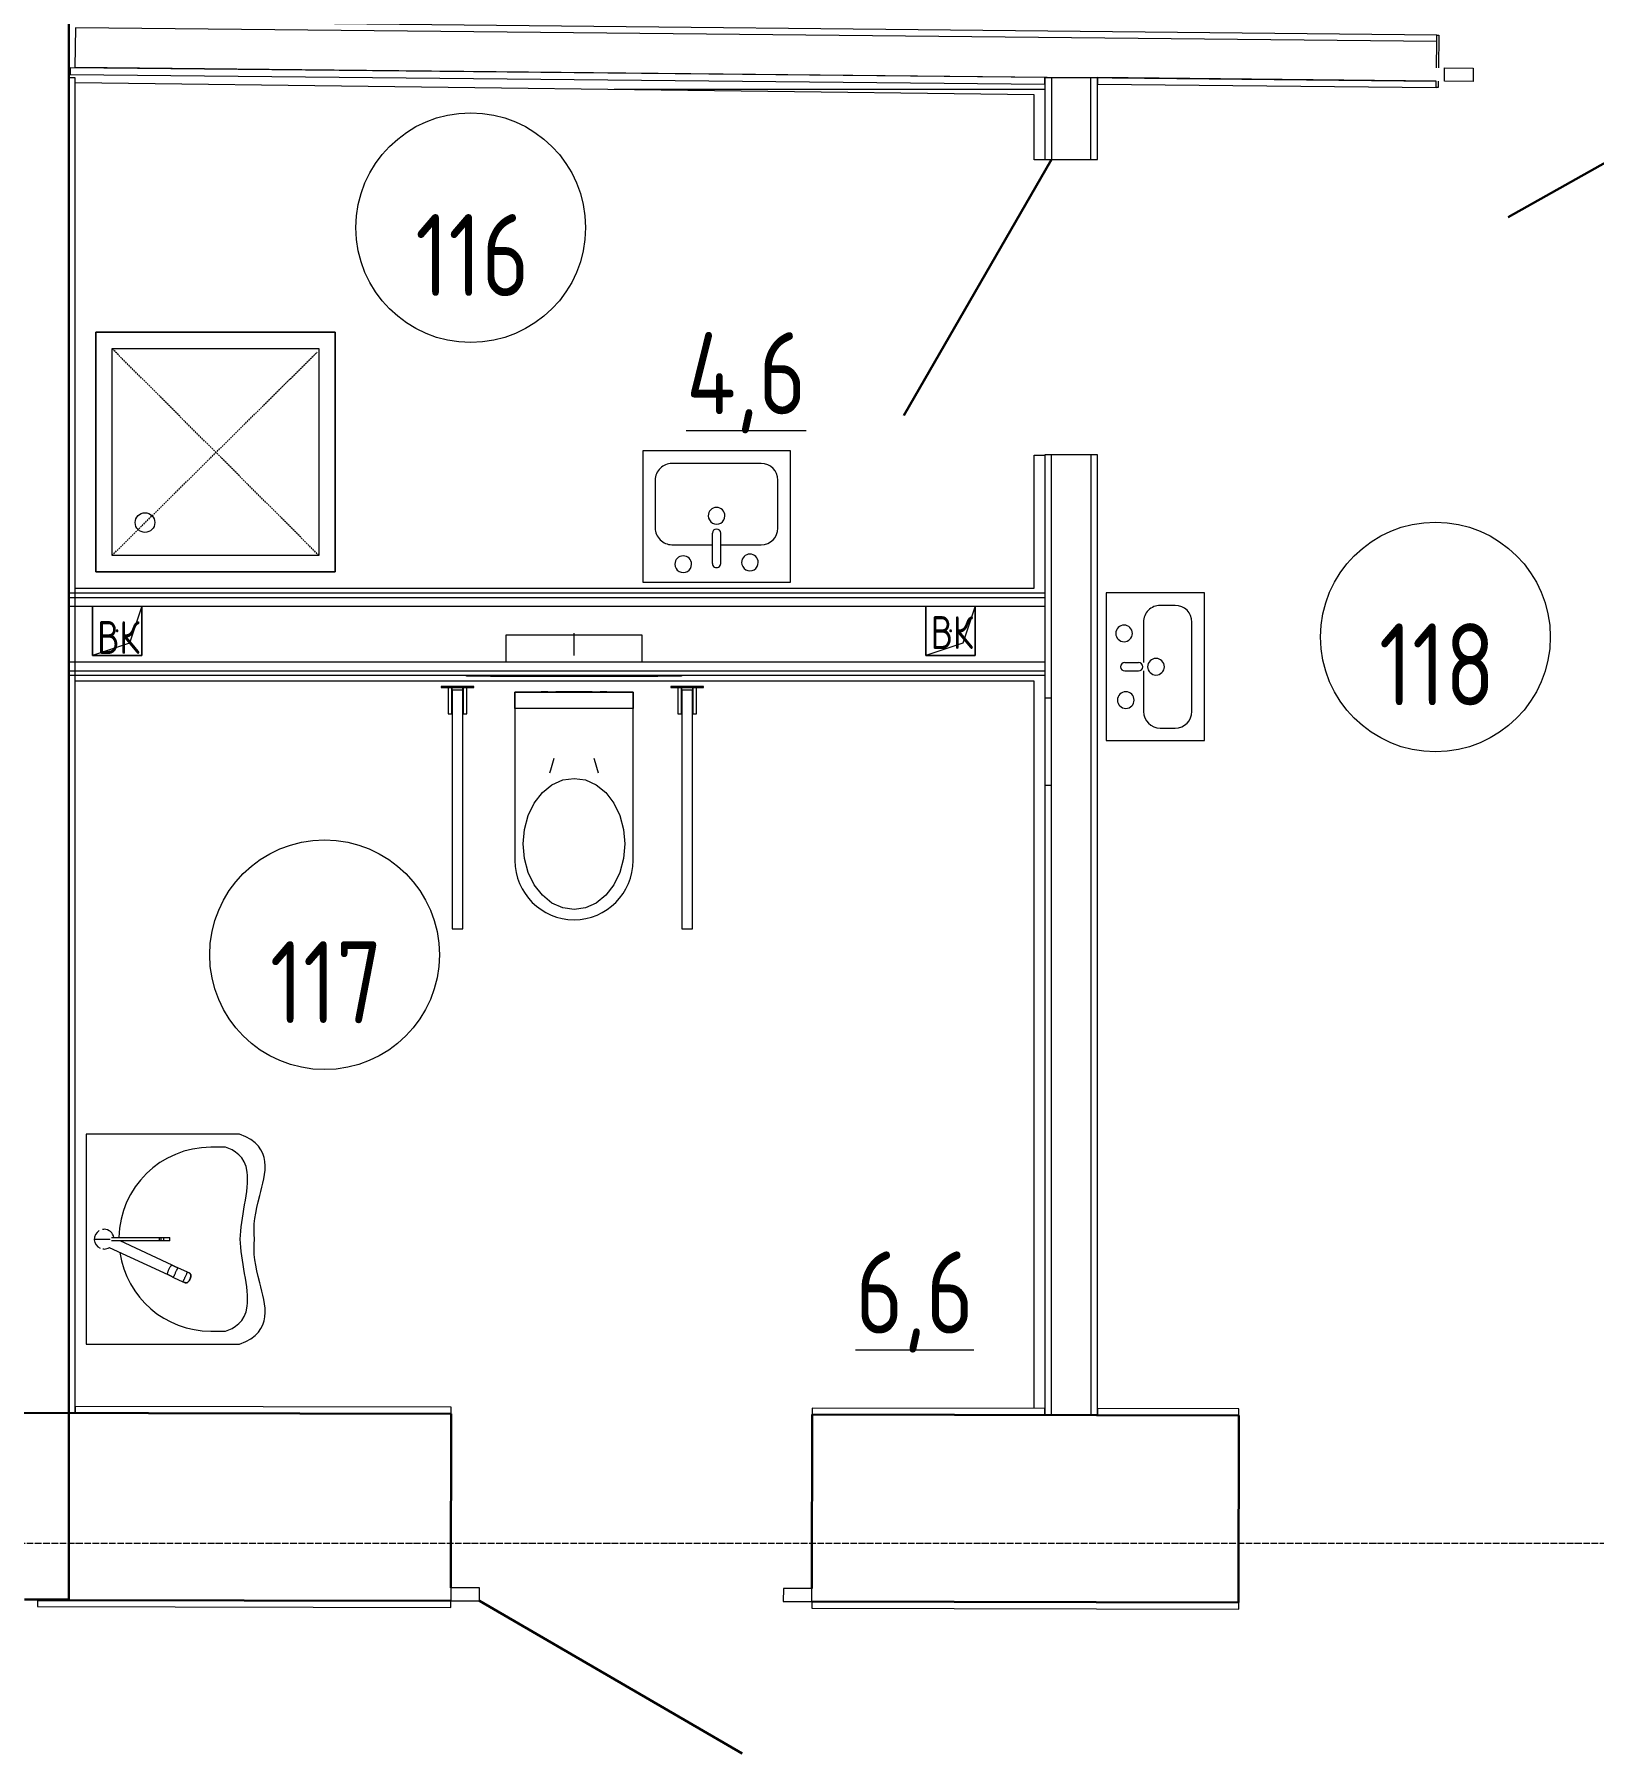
# Model space of a CAD drawing. Header units: millimetres. Extents: x 504091 to 2165846, y 135022 to 442887.
# Drawn here: x 716499 to 721250, y 282638 to 287876 of the extents above; entities that cross this region are included whole.
import ezdxf

# ---------------------------------------------------------------- set-up
doc = ezdxf.new("R2010")
doc.units = ezdxf.units.MM
for name, pattern in [('ADSK_Линия сетки', [25, 20, -2.5, 0, -2.5]), ('Hidden', [7.14375, 4.7625, -2.38125]), ('осеваяX2', [4, 2.5, -0.5, 0.5, -0.5])]:
    doc.linetypes.add(name, pattern=pattern)
for name, color, linetype, lineweight in [('Аннотация', 7, 'Continuous', 9), ('Двери', 7, 'Continuous', 20), ('Марки помещений', 7, 'Continuous', 20), ('Обобщенные модели', 7, 'Continuous', 18), ('Оси', 165, 'осеваяX2', 13), ('Перекрытие', 7, 'Continuous', 18), ('Сантехника', 7, 'Continuous', 18), ('Стены несущие', 7, 'Continuous', 30), ('Стены отделка', 7, 'Continuous', 30), ('Стены перегородки', 7, 'Continuous', 30), ('Стены штриховка', 7, 'Continuous', 18)]:
    doc.layers.add(name, color=color, linetype=linetype, lineweight=lineweight)
doc.styles.add('ГОСТ 2.304', font='CS_Gost2304.shx')

# ---------------------------------------------------------------- blocks, each defined once
blk = doc.blocks.new('AC_Дверь_Однопольная_Деревянная - 900х2100Н композитная Д-22л-3421820-План 1-го этажа')
at = {"layer": 'Двери', "lineweight": 30}
blk.add_line((450, 60), (-329.4, 510), dxfattribs=at)
blk = doc.blocks.new('АС_Дверь_Однопольная_Алюминиевая - 1100х2100 алюм ост с мат_плёнкой Д21л-6195236-План 1-го этажа')
at = {"layer": 'Двери'}
for p, q in [((-338, -245), (-425, -245)), ((-425, -245), (-425, -285)), ((-338, -285), (-338, -245)), ((675, -245), (588, -245)), ((588, -245), (588, -285)), ((675, -285), (675, -245)), ((-425, -285), (-338, -285)), ((588, -285), (675, -285))]:
    blk.add_line(p, q, dxfattribs=at)
at = {"layer": 'Двери', "lineweight": 30}
blk.add_line((-338, -285), (463.9, -748), dxfattribs=at)
blk = doc.blocks.new('132_МГН_Поручень для унитаза_тип откидной - ПР 1Р-628968-План 1-го этажа')
at = {"layer": 'Обобщенные модели'}
for p, q in [((-16, 738), (-16, 9.5)), ((16, 738), (-16, 738)), ((16, 9.5), (16, 738)), ((-28.2, 83), (-28.2, 3)), ((-17, 83), (-28.2, 83)), ((-17, 3), (-17, 83)), ((17, 83), (17, 3)), ((28.2, 83), (17, 83)), ((28.2, 3), (28.2, 83)), ((-50, 3), (-50, 0)), ((50, 3), (-50, 3)), ((-17, 3), (-28.2, 3)), ((-16, 9.5), (-16.6, 8.9)), ((-16.6, 8.9), (-16.6, 4.2)), ((16, 9.5), (-16, 9.5)), ((16, 9.5), (16.6, 8.9)), ((16.6, 8.9), (16.6, 4.2)), ((28.2, 3), (17, 3)), ((50, 0), (50, 3)), ((-50, 0), (50, 0))]:
    blk.add_line(p, q, dxfattribs=at)
for centre, start, end in [((-15.3, 4.2), 180, 270), ((15.3, 4.2), 270, 360)]:
    blk.add_arc(centre, 1.24, start, end, dxfattribs=at)
blk = doc.blocks.new('АС_Дверь_Однопольная_Алюминиевая - 1000х2100 алюм ост EIS60 Д23п-6262970-План 1-го этажа')
at = {"layer": 'Двери'}
for p, q in [((-375, -20), (-288, -20)), ((-375, -60), (-375, -20)), ((-288, -20), (-288, -60)), ((538, -20), (625, -20)), ((538, -60), (538, -20)), ((625, -20), (625, -60)), ((-288, -60), (-375, -60)), ((625, -60), (538, -60))]:
    blk.add_line(p, q, dxfattribs=at)
at = {"layer": 'Двери', "lineweight": 30}
blk.add_line((538, -60), (-177.3, -473), dxfattribs=at)
blk = doc.blocks.new('SND_Умывальник МГН_Jika - гибкая подводка_ 640х550х165 PN6_3_ ХВ_ГВ накидная гайка BP DN15_ К-гл_кон_ П DN 50-701490-План 1-го этажа')
at = {"layer": 'Сантехника'}
for p, q in [((-320, 468), (-320, 0)), ((-280, 425), (-280, 380)), ((280, 380), (280, 425)), ((320, 0), (320, 468)), ((103.7, 314.7), (104, 316.1)), ((79, 262.4), (5, 103.7)), ((100.7, 308.9), (87.1, 279.9)), ((116.3, 266.3), (129.8, 295.3)), ((-5, 236.8), (-5, 254.9)), ((5, 254.9), (-5, 254.9)), ((-5, 228.7), (-5, 236.8)), ((5, 236.8), (-5, 236.8)), ((-5, 222.8), (-5, 228.7)), ((5, 228.7), (-5, 228.7)), ((-5, 77.2), (-5, 222.8)), ((-5, 222.8), (5, 222.8)), ((5, 254.9), (5, 236.8)), ((5, 236.8), (5, 228.7)), ((5, 228.7), (5, 222.8)), ((5, 222.8), (5, 77)), ((24.9, 70.3), (108.1, 248.8)), ((0, 25), (0, 72.9)), ((-320, 0), (320, 0))]:
    blk.add_line(p, q, dxfattribs=at)
at = {"layer": 'Сантехника', "flags": 128}
for points in [[(100.7, 308.9), (102.9, 313.7), (104, 316.1)], [(104, 316.1), (102.9, 313.7), (100.7, 308.9)], [(104, 316.1), (104.9, 317.3), (106.2, 318.3)], [(108, 318.9), (110.1, 319.2), (112.5, 319.2), (115.1, 318.8), (117.8, 318.1), (120.6, 317.1), (123.3, 315.9), (125.8, 314.4), (128.1, 312.8), (130.1, 311), (131.6, 309.2), (132.7, 307.4), (133.4, 305.6), (133.5, 304), (133.2, 302.5)], [(79, 262.4), (83, 270.9), (87.1, 279.9)], [(87.1, 279.9), (83, 270.9), (79, 262.4)], [(116.3, 266.3), (112.1, 257.3), (108.1, 248.8)], [(108.1, 248.8), (112.1, 257.3), (116.3, 266.3)], [(133.2, 302.5), (132, 300.1), (129.8, 295.3)], [(129.8, 295.3), (132, 300.1), (133.2, 302.5)], [(133.2, 302.5), (132.3, 301.3), (131, 300.4)]]:
    blk.add_lwpolyline(points, dxfattribs=at)
at = {"layer": 'Сантехника'}
for centre, radius, start, end in [((0, 380), 280, 180, 268.975), ((0, 380), 280, 278.3259, 360), ((0, 55), 30, 99.6593, 180), ((0, 55), 30, 180, 188.8637), ((0, 55), 30, 0, 32.9544), ((0, 55), 30, 351.9056, 0), ((0, 55), 30, 210, 336.7227)]:
    blk.add_arc(centre, radius, start, end, dxfattribs=at)
for points, knots in [([(0, 512.9), (-41.2, 508.8), (-131.1, 523.5), (-281.1, 574.8), (-320, 468)], [-0.715552, -0.715552, -0.715552, -0.715552, -0.3972744, 0, 0, 0, 0]), ([(320, 468), (281.1, 574.8), (131.1, 523.5), (41.2, 508.8), (0, 512.9)], [-0.715552, -0.715552, -0.715552, -0.715552, -0.3182776, 0, 0, 0, 0]), ([(0, 470), (-61.7, 470), (-229.3, 523.4), (-272.8, 450.8), (-280, 425)], [0, 0, 0, 0, 0.3523534, 0.6664917, 0.6664917, 0.6664917, 0.6664917]), ([(280, 425), (272.8, 450.8), (229.3, 523.4), (61.7, 470), (0, 470)], [0, 0, 0, 0, 0.3141383, 0.6664917, 0.6664917, 0.6664917, 0.6664917]), ([(133.2, 302.5), (133.5, 303.2), (133.7, 304.6), (133.1, 306.7), (132.1, 308.6), (130.8, 310.3), (129.2, 311.9), (127.5, 313.3), (125.7, 314.5), (123.3, 315.9), (120, 317.5), (115.9, 318.8), (112.3, 319.3), (109.4, 319.2), (107.3, 318.8), (105.3, 317.8), (104.3, 316.8), (104, 316.1)], [0, 0, 0, 0, 0.055556, 0.111111, 0.166667, 0.222222, 0.277778, 0.333333, 0.388889, 0.444444, 0.555556, 0.666667, 0.777778, 0.833333, 0.888889, 0.944444, 1, 1, 1, 1]), ([(108.1, 248.8), (108, 248.6), (107.6, 248.3), (106.6, 248.1), (105.3, 248.1), (104, 248.3), (102.6, 248.6), (100.5, 249.1), (97.6, 250.1), (94, 251.5), (90.1, 253.3), (86.3, 255.4), (83.3, 257.3), (81.3, 258.9), (79.9, 260.1), (79, 261.4), (78.8, 262.1), (79, 262.4)], [-1, -1, -1, -1, -0.958333, -0.916667, -0.875, -0.833333, -0.791667, -0.75, -0.666667, -0.555556, -0.444444, -0.333333, -0.222222, -0.166667, -0.111111, -0.055556, 0, 0, 0, 0]), ([(116.3, 266.3), (116.2, 266.3), (115.9, 266.4), (114.6, 267), (113, 267.7), (111.3, 268.5), (109.4, 269.4), (106.8, 270.5), (103.6, 272), (99.6, 273.9), (96.1, 275.6), (93.4, 276.8), (91.6, 277.7), (90.3, 278.3), (89.1, 278.8), (88.1, 279.4), (87.3, 279.7), (87.1, 279.9), (87.1, 279.9)], [0, 0, 0, 0, 0.055556, 0.111111, 0.166667, 0.222222, 0.277778, 0.333333, 0.444444, 0.555556, 0.666667, 0.75, 0.791667, 0.833333, 0.875, 0.916667, 0.958333, 1, 1, 1, 1]), ([(129.8, 295.3), (129.8, 295.3), (129.5, 295.5), (128.2, 296.2), (126.6, 296.9), (124.9, 297.7), (123.1, 298.6), (120.5, 299.9), (117.3, 301.4), (113.3, 303.2), (109.4, 305), (106.3, 306.5), (103.9, 307.5), (102.4, 308.2), (101, 308.8), (100.7, 308.9), (100.7, 308.9)], [-1, -1, -1, -1, -0.944444, -0.888889, -0.833333, -0.777778, -0.722222, -0.666667, -0.555556, -0.444444, -0.333333, -0.222222, -0.166667, -0.111111, -0.055556, 0, 0, 0, 0]), ([(130.4, 300.1), (130.6, 300.2), (131.1, 300.4), (132.1, 301.1), (132.8, 301.9), (133.2, 302.5)], [0.902576, 0.902576, 0.902576, 0.902576, 0.91666667, 0.94444444, 1, 1, 1, 1])]:
    blk.add_open_spline(points, degree=3, knots=knots, dxfattribs=at)
blk.add_open_spline([(104, 316.1), (103.8, 315.7), (103.7, 315.2), (103.7, 314.7)], degree=3, dxfattribs=at)
blk = doc.blocks.new('SND_Унитаз_Jika_Olymp_с_инсталяцией - Унитаз_ выпуск прямой_ установка на пол_693х360х360_ PN30_12_ ХВ резьба HP DN15_ К гл_ кон П DN100-701491-План 1-го этажа')
at = {"layer": 'Сантехника'}
for p, q in [((0, -61.7), (0, 6.3)), ((-208, 0), (-208, -82.1)), ((208, 0), (-208, 0)), ((208, -82.1), (208, 0)), ((-327.5, -125), (-327.5, -122.1)), ((327.5, -125), (-327.5, -125)), ((-255, -122.1), (-255, -125)), ((-255, -125), (255, -125)), ((255, -125), (255, -122.1)), ((327.5, -122.1), (327.5, -125)), ((-180, -174), (-180, -687.1)), ((180, -174), (-180, -174)), ((-180, -174), (180, -174)), ((-180, -224), (-180, -174)), ((-100, -173), (-100, -174)), ((-80, -173), (-100, -173)), ((-80, -173), (-100, -173)), ((-80, -174), (-80, -173)), ((-55, -173), (-55, -174)), ((55, -173), (-55, -173)), ((-53.1, -173), (-55, -173)), ((55, -173), (53.1, -173)), ((55, -174), (55, -173)), ((80, -173), (80, -174)), ((100, -173), (80, -173)), ((100, -173), (80, -173)), ((100, -174), (100, -173)), ((180, -687.1), (180, -174)), ((180, -174), (180, -224)), ((180, -224), (-180, -224))]:
    blk.add_line(p, q, dxfattribs=at)
at = {"layer": 'Сантехника', "flags": 128}
for points in [[(-61.7, -376.2), (-71.7, -411.6), (-75, -420.3)], [(75, -420.3), (62.3, -378.9), (61.7, -376.2)], [(0, -836.5), (-34.5, -831.5), (-67.3, -816.7), (-96.6, -792.9), (-121.2, -761.2), (-139.7, -723.3), (-151.1, -681), (-155, -636.5), (-151.1, -592), (-139.7, -549.7), (-121.2, -511.8), (-96.6, -480.1), (-67.3, -456.3), (-34.5, -441.5), (0, -436.5)], [(0, -436.5), (34.5, -441.5), (67.3, -456.3), (96.6, -480.1), (121.2, -511.8), (139.7, -549.7), (151.1, -592), (155, -636.5), (151.1, -681), (139.7, -723.3), (121.2, -761.2), (96.6, -792.9), (67.3, -816.7), (34.5, -831.5), (0, -836.5)]]:
    blk.add_lwpolyline(points, dxfattribs=at)
at = {"layer": 'Сантехника'}
blk.add_arc((0, -687.1), 180, 180, 360, dxfattribs=at)
blk = doc.blocks.new('Shower Tray _1_ - 730 x 730mm-665911-План 1-го этажа')
at = {"layer": 'Сантехника'}
for p, q in [((-365, 365), (-365, -365)), ((365, 365), (-365, 365)), ((-365, -365), (-365, 365)), ((-365, 365), (365, 365)), ((-315, -315), (-315, 315)), ((-315, 315), (315, 315)), ((315, 315), (315, -315)), ((365, -365), (365, 365)), ((365, 365), (365, -365)), ((-365, -365), (365, -365)), ((365, -365), (-365, -365)), ((315, -315), (-315, -315))]:
    blk.add_line(p, q, dxfattribs=at)
at = {"layer": 'Сантехника', "color": 8, "linetype": 'Hidden', "lineweight": 9, "true_color": 0x808080}
for p, q in [((-315, -315), (315, 315)), ((-315, 315), (304.3, -309.7))]:
    blk.add_line(p, q, dxfattribs=at)
at = {"layer": 'Сантехника'}
blk.add_circle((-215, 215), 30, dxfattribs=at)
blk = doc.blocks.new('Sink - Kitchen _11_ - 450 x 400mm-658719-План 1-го этажа')
at = {"layer": 'Сантехника'}
for p, q in [((240.7, 202.3), (-209.3, 202.3)), ((-209.3, 202.3), (-209.3, -197.7)), ((-209.3, 202.3), (-209.3, -197.7)), ((240.7, 202.3), (-209.3, 202.3)), ((240.7, -197.7), (240.7, 202.3)), ((240.7, -197.7), (240.7, 202.3)), ((3, 145.2), (3, 53.1)), ((28.4, 145.2), (28.4, 53.1)), ((3, 88), (-120.4, 88)), ((151.8, 88), (28.4, 88)), ((-171.2, 37.2), (-171.2, -108.8)), ((202.6, -108.8), (202.6, 37.2)), ((-209.3, -197.7), (240.7, -197.7)), ((-209.3, -197.7), (240.7, -197.7)), ((-120.4, -159.6), (151.8, -159.6))]:
    blk.add_line(p, q, dxfattribs=at)
for centre, radius, start, end in [((-85.9, 142.1), 25.4, 360, 180), ((15.7, 145.2), 12.7, 360, 180), ((117.3, 147.3), 25.4, 360, 180), ((-85.9, 142.1), 25.4, 180, 0), ((117.3, 147.3), 25.4, 180, 0), ((-120.4, 37.2), 50.8, 90, 180), ((15.7, 53.1), 12.7, 180, 0), ((151.8, 37.2), 50.8, 360, 90), ((15.7, 0), 25.4, 360, 180), ((15.7, 0), 25.4, 180, 0), ((-120.4, -108.8), 50.8, 180, 270), ((151.8, -108.8), 50.8, 270, 0)]:
    blk.add_arc(centre, radius, start, end, dxfattribs=at)
blk = doc.blocks.new('GM_Отверстие прямоугольное _в плите_ - Отверстие-V12-План 1-го этажа')
at = {"layer": 'Обобщенные модели'}
for p, q in [((-75, -75), (-75, 75)), ((-75, 75), (75, 75)), ((75, 75), (-75, 75)), ((-75, 75), (-75, -75)), ((-37.5, 37.5), (75, 75)), ((75, 75), (75, -75)), ((75, -75), (75, 75)), ((-75, -75), (-37.5, 37.5))]:
    blk.add_line(p, q, dxfattribs=at)
for start, end in [(360, 180), (180, 360), (60, 165), (300, 360), (195, 270)]:
    blk.add_arc((0, 0), 2.5, start, end, dxfattribs=at)
blk = doc.blocks.new('Sink - Kitchen _11_ - 450 x 300mm-1752990-План 1-го этажа')
at = {"layer": 'Сантехника'}
for p, q in [((240.7, 152.3), (-209.3, 152.3)), ((-209.3, 152.3), (-209.3, -147.7)), ((-209.3, 152.3), (-209.3, -147.7)), ((240.7, 152.3), (-209.3, 152.3)), ((240.7, -147.7), (240.7, 152.3)), ((240.7, -147.7), (240.7, 152.3)), ((3, 95.2), (3, 53.1)), ((28.4, 95.2), (28.4, 53.1)), ((3, 38), (-120.4, 38)), ((151.8, 38), (28.4, 38)), ((-171.2, -12.8), (-171.2, -58.8)), ((202.6, -58.8), (202.6, -12.8)), ((-209.3, -147.7), (240.7, -147.7)), ((-209.3, -147.7), (240.7, -147.7)), ((-120.4, -109.6), (151.8, -109.6))]:
    blk.add_line(p, q, dxfattribs=at)
for centre, radius, start, end in [((-85.9, 92.1), 25.4, 360, 180), ((15.7, 95.2), 12.7, 360, 180), ((117.3, 97.3), 25.4, 360, 180), ((-85.9, 92.1), 25.4, 180, 0), ((15.7, 53.1), 12.7, 180, 0), ((117.3, 97.3), 25.4, 180, 0), ((-120.4, -12.8), 50.8, 90, 180), ((15.7, 0), 25.4, 360, 180), ((15.7, 0), 25.4, 180, 0), ((151.8, -12.8), 50.8, 360, 90), ((-120.4, -58.8), 50.8, 180, 270), ((151.8, -58.8), 50.8, 270, 0)]:
    blk.add_arc(centre, radius, start, end, dxfattribs=at)
blk = doc.blocks.new('ADSK_Марка_Помещение_ОдноЗначение - Номер-159740-План 1-го этажа')
at = {"layer": 'Марки помещений'}
blk.add_circle((0, 0), 3.5, dxfattribs=at)

msp = doc.modelspace()

# ---------------------------------------------------------------- linework, layer by layer
at = {"layer": 'Оси', "linetype": 'ADSK_Линия сетки'}
msp.add_line((694211.5079, 283278.5198), (761862.9306, 283278.5198), dxfattribs=at)
at = {"layer": 'Перекрытие'}
for p, q in [((720772.268, 287874.1182), (720778.1378, 287874.0582)), ((720778.1378, 287874.0582), (720777.1167, 287774.0635)), ((719545.0777, 287691.9201), (716623.0777, 287728.5792)), ((719578.0777, 287707.9707), (718265.7254, 287707.9707)), ((720776.504, 287714.0666), (720770.6342, 287714.1265)), ((720776.7082, 287734.0655), (720776.504, 287714.0666)), ((719545.0777, 287493.7019), (719545.0777, 287691.9201)), ((719738.0777, 287493.7019), (719545.0777, 287493.7019)), ((719545.0777, 286188.7019), (719545.0777, 286593.7019)), ((719545.0777, 286593.7019), (719578.116, 286593.7019)), ((716623.0777, 286188.7019), (719545.0777, 286188.7019)), ((719545.0777, 285905.8183), (716623.0777, 285905.8183)), ((719545.0777, 283689.2668), (719545.0777, 285905.8183))]:
    msp.add_line(p, q, dxfattribs=at)
at = {"layer": 'Стены несущие'}
for p, q in [((716603.0777, 283107.3026), (716603.0777, 290436.0447)), ((717769.0371, 283672.8796), (716383.6574, 283675.6978)), ((717767.959, 283142.8807), (717769.0371, 283672.8796)), ((718869.0348, 283670.642), (718867.9567, 283140.6431)), ((718869.0348, 283670.642), (720169.0322, 283667.9975)), ((720167.8726, 283097.9987), (720169.0322, 283667.9975)), ((716468.0777, 283107.3026), (716603.0777, 283107.3026)), ((717767.8776, 283102.8808), (716508.2276, 283105.4432)), ((717767.8776, 283102.8808), (717767.8776, 283102.8808)), ((720167.8726, 283097.9987), (718867.8753, 283100.6432))]:
    msp.add_line(p, q, dxfattribs=at)
at = {"layer": 'Стены отделка', "lineweight": 9}
for p, q in [((720772.268, 287874.1182), (716623.0777, 287916.4893)), ((720772.0638, 287854.1192), (720772.268, 287874.1182)), ((716608.0116, 287774.4005), (716607.8114, 287754.4015)), ((719578.0873, 287744.6662), (716608.0116, 287774.4005)), ((716623.0777, 287743.441), (716603.0777, 287743.441)), ((716607.8114, 287754.4015), (719577.8871, 287724.6672)), ((716623.0777, 283675.2515), (716623.0777, 287743.441)), ((719577.8871, 287724.6672), (719578.0873, 287744.6662)), ((719598.0777, 287743.7019), (719578.0777, 287743.7019)), ((719578.0777, 287743.7019), (719578.0777, 287494.6709)), ((719738.0777, 287743.7019), (719718.0777, 287743.7019)), ((719738.0874, 287744.6718), (719737.8832, 287724.6729)), ((719737.8832, 287724.6729), (720770.6342, 287714.1265)), ((719738.0777, 287494.6709), (719738.0777, 287743.7019)), ((720770.6342, 287714.1265), (720770.8384, 287734.1255)), ((719578.0777, 287494.6709), (719598.0777, 287494.6709)), ((719718.0777, 287494.6709), (719738.0777, 287494.6709)), ((719598.0777, 286594.6709), (719578.0777, 286594.6709)), ((719578.0777, 286594.6709), (719578.0777, 283669.159)), ((719738.0777, 286594.6709), (719718.0777, 286594.6709)), ((719738.0777, 283669.159), (719738.0777, 286594.6709)), ((719578.0777, 286173.7019), (716603.0777, 286173.7019)), ((716603.0777, 286133.7019), (719578.0777, 286133.7019)), ((719578.0777, 285963.7019), (716603.0777, 285963.7019)), ((716603.0777, 285923.7019), (719578.0777, 285923.7019)), ((719598.0777, 285853.5635), (719578.0777, 285853.5635)), ((719578.0777, 285588.5198), (719598.0777, 285588.5198)), ((716603.0777, 283675.2515), (716623.0777, 283675.2515)), ((716623.1181, 283695.2107), (716623.0774, 283675.2108)), ((717769.0778, 283692.8796), (716623.1181, 283695.2107)), ((717769.0371, 283672.8796), (717769.0778, 283692.8796)), ((718869.0755, 283690.642), (718869.0348, 283670.642)), ((719578.1185, 283689.1996), (718869.0755, 283690.642)), ((719578.0778, 283669.1997), (719578.1185, 283689.1996)), ((719738.1209, 283689.1589), (719738.0777, 283669.159)), ((720169.0984, 283688.2286), (719738.1209, 283689.1589)), ((720169.0553, 283668.2286), (720169.0984, 283688.2286)), ((719578.0777, 283669.159), (719598.0777, 283669.159)), ((719718.0777, 283669.159), (719738.0777, 283669.159)), ((719738.0777, 283669.159), (720169.0553, 283668.2286)), ((716508.2276, 283105.4432), (716508.1869, 283085.4433)), ((717767.8369, 283082.8809), (717767.8776, 283102.8808)), ((718867.8753, 283100.6432), (718867.8347, 283080.6432)), ((720169.2201, 283097.996), (720167.8726, 283097.9987)), ((720169.1794, 283077.996), (720169.2201, 283097.996)), ((716508.1869, 283085.4433), (717767.8369, 283082.8809)), ((718867.8347, 283080.6432), (720169.1794, 283077.996))]:
    msp.add_line(p, q, dxfattribs=at)
at = {"layer": 'Стены перегородки', "lineweight": 18}
for p, q in [((716623.4446, 287896.4845), (716622.2193, 287776.4908)), ((720772.0638, 287854.1192), (716623.4446, 287896.4845)), ((720771.2469, 287774.1234), (720772.0638, 287854.1192)), ((716622.2193, 287776.4908), (720770.8384, 287734.1255)), ((719718.0777, 287743.7019), (719598.0777, 287743.7019)), ((719598.0777, 287743.7019), (719598.0777, 287494.6709)), ((719718.0777, 287494.6709), (719718.0777, 287743.7019)), ((720770.8384, 287734.1255), (719738.0874, 287744.6718)), ((719598.0777, 287494.6709), (719718.0777, 287494.6709)), ((719718.0777, 286594.6709), (719598.0777, 286594.6709)), ((719598.0777, 283669.159), (719598.0777, 286594.6709)), ((719718.0777, 286594.6709), (719718.0777, 285289.159)), ((719718.0777, 285289.159), (719718.0777, 283669.159)), ((719598.0777, 283669.159), (719718.0777, 283669.159))]:
    msp.add_line(p, q, dxfattribs=at)
at = {"layer": 'Стены штриховка'}
for p, q in [((716603.0777, 286160.7019), (719578.0777, 286160.7019)), ((716603.0777, 285936.7019), (719578.0777, 285936.7019))]:
    msp.add_line(p, q, dxfattribs=at)

# ---------------------------------------------------------------- block references
at = {"layer": 'Двери'}
for name, p, rotation in [('АС_Дверь_Однопольная_Алюминиевая - 1000х2100 алюм ост EIS60 Д23п-6262970-План 1-го этажа', (721171.4302, 287790.0378), 359.4149209932884), ('АС_Дверь_Однопольная_Алюминиевая - 1100х2100 алюм ост с мат_плёнкой Д21л-6195236-План 1-го этажа', (718193.4565, 283387.0157), 359.8834480627135)]:
    msp.add_blockref(name, p, dxfattribs=dict(at, rotation=rotation))
at = {"layer": 'Двери', "color": 8, "true_color": 0x7f7f7f, "rotation": 89.99999999999991}
msp.add_blockref('AC_Дверь_Однопольная_Деревянная - 900х2100Н композитная Д-22л-3421820-План 1-го этажа', (719658.0777, 287044.6709), dxfattribs=at)
at = {"layer": 'Марки помещений', "xscale": 99.99999999999993, "yscale": 99.99999999999993, "zscale": 99.99999999999993}
for p in [(717828.2978, 287287.3363), (720768.0909, 286040.0641), (717382.7503, 285071.7664)]:
    msp.add_blockref('ADSK_Марка_Помещение_ОдноЗначение - Номер-159740-План 1-го этажа', p, dxfattribs=at)
at = {"layer": 'Обобщенные модели', "rotation": 180}
for p in [(716750.5777, 286058.7019), (719290.5777, 286058.7019)]:
    msp.add_blockref('GM_Отверстие прямоугольное _в плите_ - Отверстие-V12-План 1-го этажа', p, dxfattribs=at)
at = {"layer": 'Сантехника'}
for name, p, rotation in [('Shower Tray _1_ - 730 x 730mm-665911-План 1-го этажа', (717050.5777, 286603.7019), 89.99999999999962), ('Sink - Kitchen _11_ - 450 x 400mm-658719-План 1-го этажа', (718593.1669, 286409.2473), 180), ('Sink - Kitchen _11_ - 450 x 300mm-1752990-План 1-го этажа', (719916.5958, 285933.7704), 89.9999999999997), ('132_МГН_Поручень для унитаза_тип откидной - ПР 1Р-628968-План 1-го этажа', (717788.0777, 285888.7019), 180), ('132_МГН_Поручень для унитаза_тип откидной - ПР 1Р-628968-План 1-го этажа', (718488.0777, 285888.7019), 180), ('SND_Умывальник МГН_Jika - гибкая подводка_ 640х550х165 PN6_3_ ХВ_ГВ накидная гайка BP DN15_ К-гл_кон_ П DN 50-701490-План 1-го этажа', (716656.0777, 284205.1743), 270.0000000000037)]:
    msp.add_blockref(name, p, dxfattribs=dict(at, rotation=rotation))
msp.add_blockref('SND_Унитаз_Jika_Olymp_с_инсталяцией - Унитаз_ выпуск прямой_ установка на пол_693х360х360_ PN30_12_ ХВ резьба HP DN15_ К гл_ кон П DN100-701491-План 1-го этажа', (718143.0777, 286045.8183), dxfattribs=at)

# ---------------------------------------------------------------- texts
at = {"layer": 'Аннотация', "color": 251, "lineweight": 9, "true_color": 0x4b4b4b, "char_height": 100, "width": 156.348, "attachment_point": 1, "line_spacing_factor": 1.022766, "style": 'ГОСТ 2.304'}
for insert in [(716689.8652, 286088.6566), (719229.8652, 286103.6566)]:
    msp.add_mtext('\\pt360,720,1080,1440,1800,2160,2520,2880,3240,3600,3960,4320,4680,5040,5400,5760,6120,6480,6840,7200,7560,7920,8280,8640,9000,9360,9720,10080,10440,10800,11160,11520;ВК', dxfattribs=dict(at, insert=insert))
at = {"layer": 'Марки помещений', "lineweight": 9, "char_height": 250, "attachment_point": 5, "line_spacing_factor": 1.022766, "style": 'ГОСТ 2.304'}
for s, insert, width in [('\\pt450,900,1350,1800,2250,2700,3150,3600,4050,4500,4950,5400,5850,6300,6750,7200,7650,8100,8550,9000,9450,9900,10350,10800,11250,11700,12150,12600,13050,13500,13950,14400;116', (717833.2406, 287203.7545), 393.3), ('\\pt450,900,1350,1800,2250,2700,3150,3600,4050,4500,4950,5400,5850,6300,6750,7200,7650,8100,8550,9000,9450,9900,10350,10800,11250,11700,12150,12600,13050,13500,13950,14400;{\\L4,6}', (718667.8856, 286814.685), 423), ('\\pt450,900,1350,1800,2250,2700,3150,3600,4050,4500,4950,5400,5850,6300,6750,7200,7650,8100,8550,9000,9450,9900,10350,10800,11250,11700,12150,12600,13050,13500,13950,14400;118', (720773.0337, 285956.4824), 393.3), ('\\pt450,900,1350,1800,2250,2700,3150,3600,4050,4500,4950,5400,5850,6300,6750,7200,7650,8100,8550,9000,9450,9900,10350,10800,11250,11700,12150,12600,13050,13500,13950,14400;117', (717387.693, 284988.1846), 393.3), ('\\pt450,900,1350,1800,2250,2700,3150,3600,4050,4500,4950,5400,5850,6300,6750,7200,7650,8100,8550,9000,9450,9900,10350,10800,11250,11700,12150,12600,13050,13500,13950,14400;{\\L6,6}', (719181.1507, 284013.7309), 405)]:
    msp.add_mtext(s, dxfattribs=dict(at, insert=insert, width=width))

doc.saveas('drawing.dxf')
